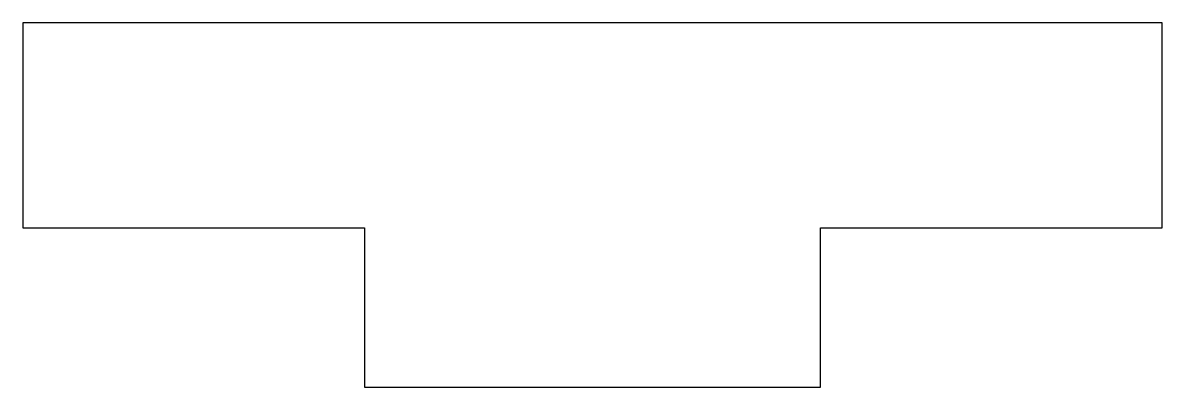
# Model space of a CAD drawing. Header units: millimetres. Extents: x -17.5 to 7.5, y 0 to 8.
import ezdxf

# ---------------------------------------------------------------- set-up
doc = ezdxf.new("R2010")
doc.units = ezdxf.units.MM

msp = doc.modelspace()

# ---------------------------------------------------------------- linework, layer by layer
msp.add_lwpolyline([(7.5, 8), (-17.5, 8), (-17.5, 3.5), (-10, 3.5), (-10, 0), (0, 0), (0, 3.5), (7.5, 3.5)], close=True)

doc.saveas('drawing.dxf')
